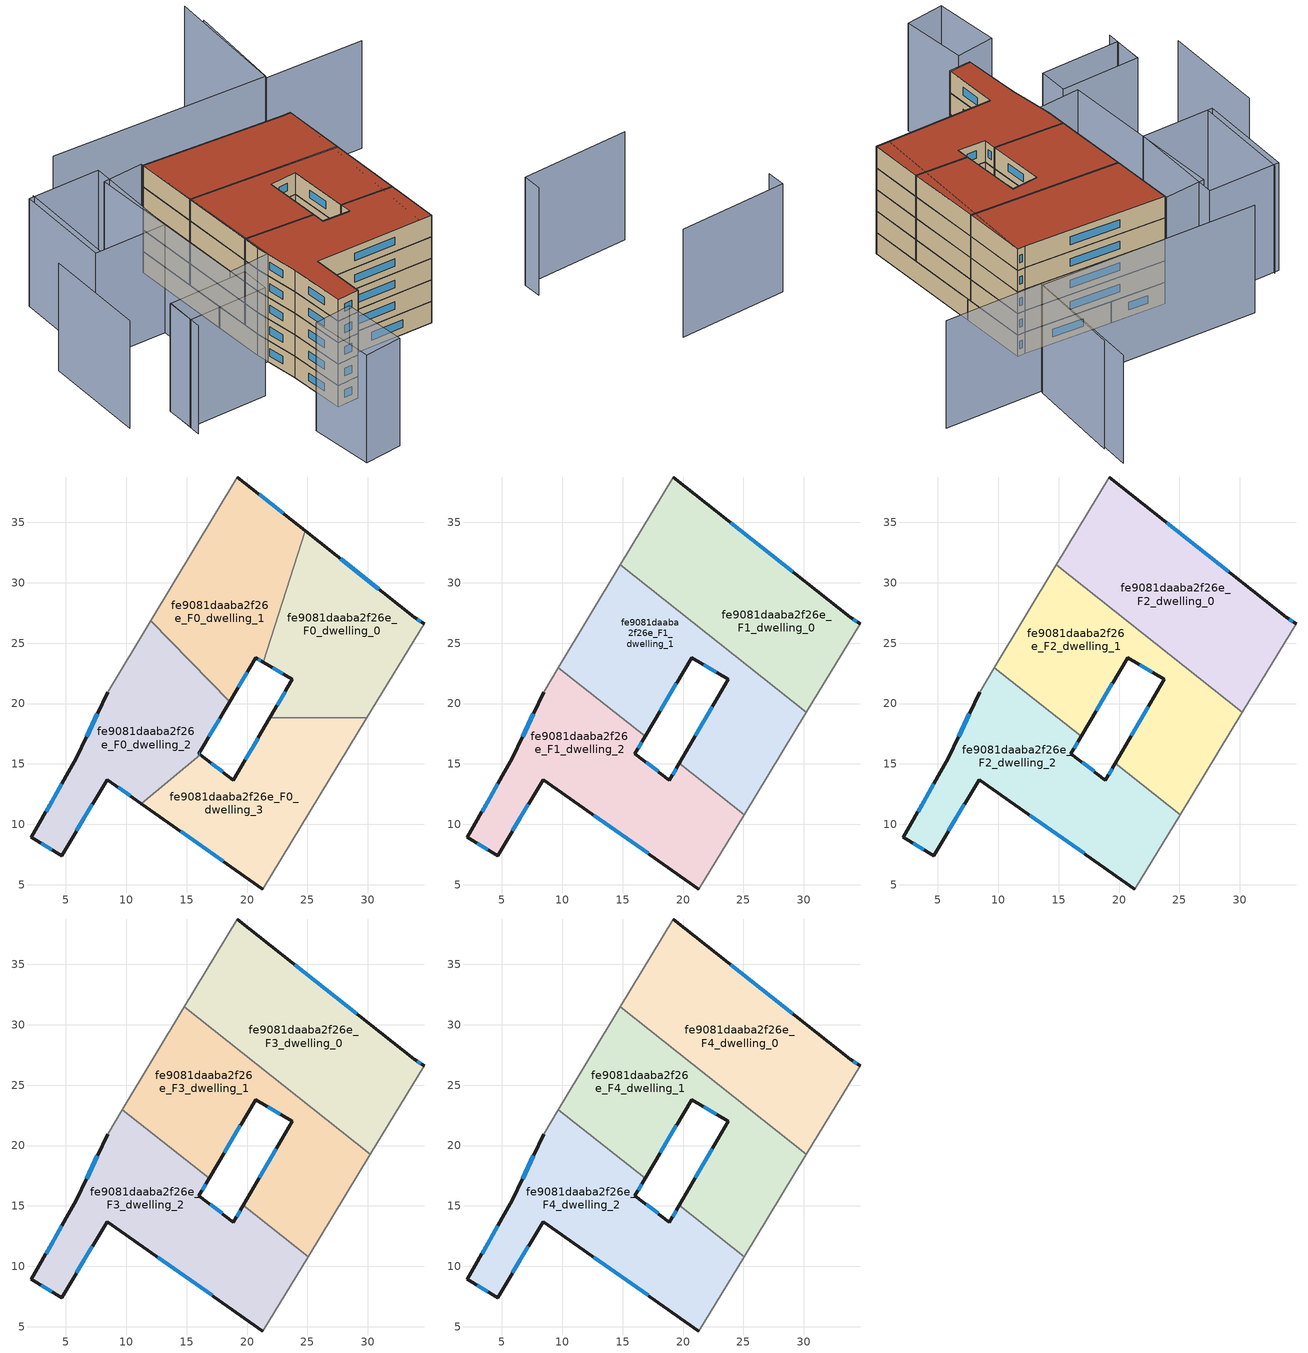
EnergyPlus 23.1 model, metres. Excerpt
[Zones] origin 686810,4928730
fe9081daaba2f26e_F0_dwelling_0
 floor ground (EU_floor_Construction): 29.93,18.82 34.66,26.6 33.84,27.16 24.82,34.31 21.33,23.44 23.76,22.02 21.89,18.82 z0
 wall outside (EU_wall_Construction): 21.89,18.82 23.76,22.02 21.33,23.44 / 24.82,34.31 33.84,27.16 34.66,26.6 z0:3
 wall adiabatic (EU_wall_Construction): 34.66,26.6 29.93,18.82 z0:3
 wall to fe9081daaba2f26e_F0_dwelling_3 (EU_wall_Construction): 29.93,18.82 21.89,18.82 z0:3
 wall to fe9081daaba2f26e_F0_dwelling_1 (EU_wall_Construction): 21.33,23.44 24.82,34.31 z0:3
 window (EU_Window_Construction): 22.5,19.86 23.15,20.98 / 22.97,22.48 22.12,22.98 / 27.75,31.98 30.9,29.48 / 34.11,26.98 34.39,26.78 z0.98:2.02
fe9081daaba2f26e_F0_dwelling_1
 floor ground (EU_floor_Construction): 21.33,23.44 24.82,34.31 19.2,38.76 12.04,26.87 18.56,20.15 20.71,23.8 z0
 wall outside (EU_wall_Construction): 21.33,23.44 20.71,23.8 18.56,20.15 / 19.2,38.76 24.82,34.31 z0:3
 wall adiabatic (EU_wall_Construction): 12.04,26.87 19.2,38.76 z0:3
 wall to fe9081daaba2f26e_F0_dwelling_2 (EU_wall_Construction): 18.56,20.15 12.04,26.87 z0:3
 window (EU_Window_Construction): 21.13,23.55 20.91,23.68 / 20.01,22.61 19.26,21.34 / 21.03,37.31 22.99,35.76 z0.98:2.02
fe9081daaba2f26e_F0_dwelling_2
 floor ground (EU_floor_Construction): 11.25,11.71 16.14,15.75 16.02,15.85 18.56,20.15 12.04,26.87 8.46,20.92 5.87,15.49 2.15,8.92 4.66,7.42 8.42,13.7 z0
 wall outside (EU_wall_Construction): 18.56,20.15 16.02,15.85 16.14,15.75 / 11.25,11.71 8.42,13.7 4.66,7.42 2.15,8.92 5.87,15.49 8.46,20.92 z0:3
 wall adiabatic (EU_wall_Construction): 8.46,20.92 12.04,26.87 z0:3
 wall to fe9081daaba2f26e_F0_dwelling_3 (EU_wall_Construction): 16.14,15.75 11.25,11.71 z0:3
 window (EU_Window_Construction): 17.73,18.75 16.84,17.25 / 16.06,15.82 16.1,15.79 / 10.33,12.36 9.34,13.05 / 7.2,11.66 5.88,9.46 / 3.84,7.91 2.97,8.43 / 3.36,11.06 4.66,13.35 / 6.71,17.25 7.62,19.15 z0.98:2.02
fe9081daaba2f26e_F0_dwelling_3
 floor ground (EU_floor_Construction): 21.32,4.65 29.93,18.82 21.89,18.82 18.88,13.67 16.14,15.75 11.25,11.71 z0
 wall outside (EU_wall_Construction): 16.14,15.75 18.88,13.67 21.89,18.82 / 21.32,4.65 11.25,11.71 z0:3
 wall adiabatic (EU_wall_Construction): 29.93,18.82 21.32,4.65 z0:3
 window (EU_Window_Construction): 17.03,15.08 17.99,14.35 / 19.86,15.34 20.91,17.14 / 18.05,6.95 14.53,9.42 z0.98:2.02
fe9081daaba2f26e_F1_dwelling_0
 floor to fe9081daaba2f26e_F0_dwelling_0 (EU_floor_Construction): 30.22,19.29 34.66,26.6 33.84,27.16 24.82,34.31 22.07,25.74 z3
 floor to fe9081daaba2f26e_F0_dwelling_1 (EU_floor_Construction): 22.07,25.74 24.82,34.31 19.2,38.76 14.81,31.47 z3
 wall outside (EU_wall_Construction): 19.2,38.76 33.84,27.16 34.66,26.6 z3:6
 wall adiabatic (EU_wall_Construction): 14.81,31.47 19.2,38.76 / 34.66,26.6 30.22,19.29 z3:6
 wall to fe9081daaba2f26e_F1_dwelling_1 (EU_wall_Construction): 30.22,19.29 14.81,31.47 z3:6
 window (EU_Window_Construction): 23.96,34.99 29.08,30.93 / 34.11,26.98 34.39,26.78 z3.98:5.02
fe9081daaba2f26e_F1_dwelling_1
 floor to fe9081daaba2f26e_F0_dwelling_0 (EU_floor_Construction): 29.93,18.82 30.22,19.29 22.07,25.74 21.33,23.44 23.76,22.02 21.89,18.82 z3
 floor to fe9081daaba2f26e_F0_dwelling_1 (EU_floor_Construction): 21.33,23.44 22.07,25.74 14.81,31.47 12.04,26.87 18.56,20.15 20.71,23.8 z3
 floor to fe9081daaba2f26e_F0_dwelling_3 (EU_floor_Construction): 25.06,10.8 29.93,18.82 21.89,18.82 19.69,15.05 z3
 floor to fe9081daaba2f26e_F0_dwelling_2 (EU_floor_Construction): 16.86,17.28 18.56,20.15 12.04,26.87 9.69,22.96 z3
 wall outside (EU_wall_Construction): 19.69,15.05 23.76,22.02 20.71,23.8 16.86,17.28 z3:6
 wall adiabatic (EU_wall_Construction): 9.69,22.96 14.81,31.47 / 30.22,19.29 25.06,10.8 z3:6
 wall to fe9081daaba2f26e_F1_dwelling_2 (EU_wall_Construction): 16.86,17.28 9.69,22.96 / 25.06,10.8 19.69,15.05 z3:6
 window (EU_Window_Construction): 21.01,17.32 22.43,19.75 / 22.77,22.6 21.7,23.22 / 19.46,21.68 18.11,19.4 z3.98:5.02
fe9081daaba2f26e_F1_dwelling_2
 floor to fe9081daaba2f26e_F0_dwelling_2 (EU_floor_Construction): 11.25,11.71 16.14,15.75 16.02,15.85 16.86,17.28 9.69,22.96 8.46,20.92 5.87,15.49 2.15,8.92 4.66,7.42 8.42,13.7 z3
 floor to fe9081daaba2f26e_F0_dwelling_3 (EU_floor_Construction): 21.32,4.65 25.06,10.8 19.69,15.05 18.88,13.67 16.14,15.75 11.25,11.71 z3
 wall outside (EU_wall_Construction): 21.32,4.65 8.42,13.7 4.66,7.42 2.15,8.92 5.87,15.49 8.46,20.92 / 16.86,17.28 16.02,15.85 18.88,13.67 19.69,15.05 z3:6
 wall adiabatic (EU_wall_Construction): 25.06,10.8 21.32,4.65 / 8.46,20.92 9.69,22.96 z3:6
 window (EU_Window_Construction): 19.14,14.12 19.42,14.6 / 17.12,7.59 12.61,10.76 / 7.2,11.66 5.88,9.46 / 3.84,7.91 2.97,8.43 / 3.36,11.06 4.66,13.35 / 6.71,17.25 7.62,19.15 / 16.59,16.82 16.29,16.31 / 16.95,15.14 17.95,14.38 z3.98:5.02
fe9081daaba2f26e_F2_dwelling_0
 floor to fe9081daaba2f26e_F1_dwelling_0 (EU_floor_Construction): 30.22,19.29 34.66,26.6 33.84,27.16 19.2,38.76 14.81,31.47 z6
 wall outside (EU_wall_Construction): 19.2,38.76 33.84,27.16 34.66,26.6 z6:9
 wall adiabatic (EU_wall_Construction): 14.81,31.47 19.2,38.76 / 34.66,26.6 30.22,19.29 z6:9
 wall to fe9081daaba2f26e_F2_dwelling_1 (EU_wall_Construction): 30.22,19.29 14.81,31.47 z6:9
 window (EU_Window_Construction): 23.96,34.99 29.08,30.93 / 34.11,26.98 34.39,26.78 z6.98:8.02
fe9081daaba2f26e_F2_dwelling_1
 floor to fe9081daaba2f26e_F1_dwelling_1 (EU_floor_Construction): 25.06,10.8 30.22,19.29 14.81,31.47 9.69,22.96 16.86,17.28 20.71,23.8 23.76,22.02 19.69,15.05 z6
 wall outside (EU_wall_Construction): 19.69,15.05 23.76,22.02 20.71,23.8 16.86,17.28 z6:9
 wall adiabatic (EU_wall_Construction): 9.69,22.96 14.81,31.47 / 30.22,19.29 25.06,10.8 z6:9
 wall to fe9081daaba2f26e_F2_dwelling_2 (EU_wall_Construction): 16.86,17.28 9.69,22.96 / 25.06,10.8 19.69,15.05 z6:9
 window (EU_Window_Construction): 21.01,17.32 22.43,19.75 / 22.77,22.6 21.7,23.22 / 19.46,21.68 18.11,19.4 z6.98:8.02
fe9081daaba2f26e_F2_dwelling_2
 floor to fe9081daaba2f26e_F1_dwelling_2 (EU_floor_Construction): 21.32,4.65 25.06,10.8 19.69,15.05 18.88,13.67 16.02,15.85 16.86,17.28 9.69,22.96 8.46,20.92 5.87,15.49 2.15,8.92 4.66,7.42 8.42,13.7 z6
 wall outside (EU_wall_Construction): 21.32,4.65 8.42,13.7 4.66,7.42 2.15,8.92 5.87,15.49 8.46,20.92 / 16.86,17.28 16.02,15.85 18.88,13.67 19.69,15.05 z6:9
 wall adiabatic (EU_wall_Construction): 25.06,10.8 21.32,4.65 / 8.46,20.92 9.69,22.96 z6:9
 window (EU_Window_Construction): 19.14,14.12 19.42,14.6 / 17.12,7.59 12.61,10.76 / 7.2,11.66 5.88,9.46 / 3.84,7.91 2.97,8.43 / 3.36,11.06 4.66,13.35 / 6.71,17.25 7.62,19.15 / 16.59,16.82 16.29,16.31 / 16.95,15.14 17.95,14.38 z6.98:8.02
fe9081daaba2f26e_F3_dwelling_0
 floor to fe9081daaba2f26e_F2_dwelling_0 (EU_floor_Construction): 30.22,19.29 34.66,26.6 33.84,27.16 19.2,38.76 14.81,31.47 z9
 wall outside (EU_wall_Construction): 19.2,38.76 33.84,27.16 34.66,26.6 z9:12
 wall adiabatic (EU_wall_Construction): 14.81,31.47 19.2,38.76 / 34.66,26.6 30.22,19.29 z9:12
 wall to fe9081daaba2f26e_F3_dwelling_1 (EU_wall_Construction): 30.22,19.29 14.81,31.47 z9:12
 window (EU_Window_Construction): 23.96,34.99 29.08,30.93 / 34.11,26.98 34.39,26.78 z9.98:11.02
fe9081daaba2f26e_F3_dwelling_1
 floor to fe9081daaba2f26e_F2_dwelling_1 (EU_floor_Construction): 25.06,10.8 30.22,19.29 14.81,31.47 9.69,22.96 16.86,17.28 20.71,23.8 23.76,22.02 19.69,15.05 z9
 wall outside (EU_wall_Construction): 19.69,15.05 23.76,22.02 20.71,23.8 16.86,17.28 z9:12
 wall adiabatic (EU_wall_Construction): 9.69,22.96 14.81,31.47 / 30.22,19.29 25.06,10.8 z9:12
 wall to fe9081daaba2f26e_F3_dwelling_2 (EU_wall_Construction): 16.86,17.28 9.69,22.96 / 25.06,10.8 19.69,15.05 z9:12
 window (EU_Window_Construction): 21.01,17.32 22.43,19.75 / 22.77,22.6 21.7,23.22 / 19.46,21.68 18.11,19.4 z9.98:11.02
fe9081daaba2f26e_F3_dwelling_2
 floor to fe9081daaba2f26e_F2_dwelling_2 (EU_floor_Construction): 21.32,4.65 25.06,10.8 19.69,15.05 18.88,13.67 16.02,15.85 16.86,17.28 9.69,22.96 8.46,20.92 5.87,15.49 2.15,8.92 4.66,7.42 8.42,13.7 z9
 wall outside (EU_wall_Construction): 21.32,4.65 8.42,13.7 4.66,7.42 2.15,8.92 5.87,15.49 8.46,20.92 / 16.86,17.28 16.02,15.85 18.88,13.67 19.69,15.05 z9:12
 wall adiabatic (EU_wall_Construction): 25.06,10.8 21.32,4.65 / 8.46,20.92 9.69,22.96 z9:12
 window (EU_Window_Construction): 19.14,14.12 19.42,14.6 / 17.12,7.59 12.61,10.76 / 7.2,11.66 5.88,9.46 / 3.84,7.91 2.97,8.43 / 3.36,11.06 4.66,13.35 / 6.71,17.25 7.62,19.15 / 16.59,16.82 16.29,16.31 / 16.95,15.14 17.95,14.38 z9.98:11.02
fe9081daaba2f26e_F4_dwelling_0
 floor to fe9081daaba2f26e_F3_dwelling_0 (EU_floor_Construction): 30.22,19.29 34.66,26.6 33.84,27.16 19.2,38.76 14.81,31.47 z12
 wall outside (EU_wall_Construction): 19.2,38.76 33.84,27.16 34.66,26.6 z12:15
 wall adiabatic (EU_wall_Construction): 14.81,31.47 19.2,38.76 / 34.66,26.6 30.22,19.29 z12:15
 wall to fe9081daaba2f26e_F4_dwelling_1 (EU_wall_Construction): 30.22,19.29 14.81,31.47 z12:15
 window (EU_Window_Construction): 23.96,34.99 29.08,30.93 / 34.11,26.98 34.39,26.78 z12.98:14.02
 roof outside (EU_roof_Construction): 33.84,27.16 34.66,26.6 30.22,19.29 14.81,31.47 19.2,38.76 z15
fe9081daaba2f26e_F4_dwelling_1
 floor to fe9081daaba2f26e_F3_dwelling_1 (EU_floor_Construction): 25.06,10.8 30.22,19.29 14.81,31.47 9.69,22.96 16.86,17.28 20.71,23.8 23.76,22.02 19.69,15.05 z12
 wall outside (EU_wall_Construction): 19.69,15.05 23.76,22.02 20.71,23.8 16.86,17.28 z12:15
 wall adiabatic (EU_wall_Construction): 9.69,22.96 14.81,31.47 / 30.22,19.29 25.06,10.8 z12:15
 wall to fe9081daaba2f26e_F4_dwelling_2 (EU_wall_Construction): 16.86,17.28 9.69,22.96 / 25.06,10.8 19.69,15.05 z12:15
 window (EU_Window_Construction): 21.01,17.32 22.43,19.75 / 22.77,22.6 21.7,23.22 / 19.46,21.68 18.11,19.4 z12.98:14.02
 roof outside (EU_roof_Construction): 23.76,22.02 20.71,23.8 16.86,17.28 9.69,22.96 14.81,31.47 30.22,19.29 25.06,10.8 19.69,15.05 z15
fe9081daaba2f26e_F4_dwelling_2
 floor to fe9081daaba2f26e_F3_dwelling_2 (EU_floor_Construction): 21.32,4.65 25.06,10.8 19.69,15.05 18.88,13.67 16.02,15.85 16.86,17.28 9.69,22.96 8.46,20.92 5.87,15.49 2.15,8.92 4.66,7.42 8.42,13.7 z12
 wall outside (EU_wall_Construction): 21.32,4.65 8.42,13.7 4.66,7.42 2.15,8.92 5.87,15.49 8.46,20.92 / 16.86,17.28 16.02,15.85 18.88,13.67 19.69,15.05 z12:15
 wall adiabatic (EU_wall_Construction): 25.06,10.8 21.32,4.65 / 8.46,20.92 9.69,22.96 z12:15
 window (EU_Window_Construction): 19.14,14.12 19.42,14.6 / 17.12,7.59 12.61,10.76 / 7.2,11.66 5.88,9.46 / 3.84,7.91 2.97,8.43 / 3.36,11.06 4.66,13.35 / 6.71,17.25 7.62,19.15 / 16.59,16.82 16.29,16.31 / 16.95,15.14 17.95,14.38 z12.98:14.02
 roof outside (EU_roof_Construction): 19.69,15.05 25.06,10.8 21.32,4.65 8.42,13.7 4.66,7.42 2.15,8.92 5.87,15.49 8.46,20.92 9.69,22.96 16.86,17.28 16.02,15.85 18.88,13.67 z15
shading: -5.05,26.49 -8.1,22.01 / 50.52,23.79 40.05,31.45 / 40.05,31.45 49.97,45 / 48.07,42.01 40.28,31.65 / 40.28,31.65 17.33,48.91 / -2.07,41.08 -9.83,29.71 / 9.28,48.37 1.75,37.47 / 30.54,-4.89 31.85,-2.76 / 31.85,-2.76 44.1,-10.3 / 19.92,5.63 34.66,26.6 / 1.53,7.31 -2.47,-0.22 / -2.47,-0.22 -6.92,2.15 / -6.92,2.15 -2.92,9.67 / -2.92,9.67 1.53,7.31 / 1.47,17.49 -7.24,23.28 / -7.24,23.28 -5.09,26.51 / -5.09,26.51 3.62,20.72 / 3.62,20.72 1.47,17.49 / 19.33,38.97 7.78,19.51 / 7.78,19.51 3.08,22.29 / 3.08,22.29 14.63,41.76 / 14.63,41.76 19.33,38.97 / 9.08,32.4 1.2,37.85 / 1.2,37.85 8.62,48.57 / 8.62,48.57 16.5,43.12 / 16.5,43.12 9.08,32.4 z0:15
[Building]
EU S2 Campaign: North Axis=0; Terrain=City; Solar Distribution=FullExterior
[Site:Location]
Bologna: Latitude=44.5; Longitude=11.25; Time Zone=1; Elevation=37
[SizingPeriod:WeatherFileDays]
AnnualSizingPeriod: Begin Month=1; Begin Day of Month=1; End Month=12; End Day of Month=31; Day of Week for Start Day=Monday; Use Weather File Daylight Saving Period=No; Use Weather File Rain and Snow Indicators=No
[MATERIAL]
EU_InternalMass_Material: Roughness=MediumRough; Thickness=0.1; Conductivity=1; Density=1800; Specific Heat=900; Thermal Absorptance=0.9; Solar Absorptance=0.7; Visible Absorptance=0.7
[MATERIAL:NOMASS] Roughness=MediumRough; Thermal Absorptance=0.9; Solar Absorptance=0.7; Visible Absorptance=0.7
Name | Thermal Resistance
EU_wall_NoMass | 0.905828
EU_roof_NoMass | 0.37593
EU_floor_NoMass | 0.67114
[WINDOWMATERIAL:SIMPLEGLAZINGSYSTEM]
EU_Window_SimpleGlazing: UFactor=4.52486; Solar Heat Gain Coefficient=0.85; Visible Transmittance=0.85
[CONSTRUCTION]
EU_wall_Construction: EU_wall_NoMass
EU_roof_Construction: EU_roof_NoMass
EU_floor_Construction: EU_floor_NoMass
EU_InternalMass_Construction: EU_InternalMass_Material
EU_Window_Construction: EU_Window_SimpleGlazing
[ZONE] Type=1; Multiplier=1; Ceiling Height=autocalculate; Floor Area=autocalculate; Part of Total Floor Area=Yes
Name | Volume
fe9081daaba2f26e_F0_dwelling_0 | 372.788
fe9081daaba2f26e_F1_dwelling_0 | 497.023
fe9081daaba2f26e_F2_dwelling_0; fe9081daaba2f26e_F3_dwelling_0; fe9081daaba2f26e_F4_dwelling_0 | 497.024
fe9081daaba2f26e_F0_dwelling_1 | 372.768
fe9081daaba2f26e_F1_dwelling_1 | 497.006
fe9081daaba2f26e_F2_dwelling_1; fe9081daaba2f26e_F3_dwelling_1; fe9081daaba2f26e_F4_dwelling_1 | 497.033
fe9081daaba2f26e_F0_dwelling_2 | 372.756
fe9081daaba2f26e_F1_dwelling_2 | 497.027
fe9081daaba2f26e_F2_dwelling_2; fe9081daaba2f26e_F3_dwelling_2; fe9081daaba2f26e_F4_dwelling_2 | 497.044
fe9081daaba2f26e_F0_dwelling_3 | 372.762
[INTERNALMASS] Construction=EU_InternalMass_Construction
Name | Zone or ZoneList | Surface Area
fe9081daaba2f26e_F0_dwelling_0_EU_InternalMass | fe9081daaba2f26e_F0_dwelling_0 | 124.262
fe9081daaba2f26e_F0_dwelling_1_EU_InternalMass | fe9081daaba2f26e_F0_dwelling_1 | 124.256
fe9081daaba2f26e_F0_dwelling_2_EU_InternalMass | fe9081daaba2f26e_F0_dwelling_2 | 124.252
fe9081daaba2f26e_F0_dwelling_3_EU_InternalMass | fe9081daaba2f26e_F0_dwelling_3 | 124.254
fe9081daaba2f26e_F1_dwelling_0_EU_InternalMass | fe9081daaba2f26e_F1_dwelling_0 | 165.675
fe9081daaba2f26e_F1_dwelling_1_EU_InternalMass | fe9081daaba2f26e_F1_dwelling_1 | 165.678
fe9081daaba2f26e_F1_dwelling_2_EU_InternalMass | fe9081daaba2f26e_F1_dwelling_2 | 165.681
fe9081daaba2f26e_F2_dwelling_0_EU_InternalMass | fe9081daaba2f26e_F2_dwelling_0 | 165.675
fe9081daaba2f26e_F2_dwelling_1_EU_InternalMass | fe9081daaba2f26e_F2_dwelling_1 | 165.678
fe9081daaba2f26e_F2_dwelling_2_EU_InternalMass | fe9081daaba2f26e_F2_dwelling_2 | 165.681
fe9081daaba2f26e_F3_dwelling_0_EU_InternalMass | fe9081daaba2f26e_F3_dwelling_0 | 165.675
fe9081daaba2f26e_F3_dwelling_1_EU_InternalMass | fe9081daaba2f26e_F3_dwelling_1 | 165.678
fe9081daaba2f26e_F3_dwelling_2_EU_InternalMass | fe9081daaba2f26e_F3_dwelling_2 | 165.681
fe9081daaba2f26e_F4_dwelling_0_EU_InternalMass | fe9081daaba2f26e_F4_dwelling_0 | 165.675
fe9081daaba2f26e_F4_dwelling_1_EU_InternalMass | fe9081daaba2f26e_F4_dwelling_1 | 165.678
fe9081daaba2f26e_F4_dwelling_2_EU_InternalMass | fe9081daaba2f26e_F4_dwelling_2 | 165.681
[OTHEREQUIPMENT] Fuel Type=Electricity; Design Level Calculation Method=Watts/Area; Power per Zone Floor Area=1; Fraction Latent=0; Fraction Radiant=0; Fraction Lost=0; Carbon Dioxide Generation Rate=0; EndUse Subcategory=EU_Step8_InternalGains
Name | Zone or ZoneList or Space or SpaceList | Schedule
EU_Step8_InternalGain_fe9081daaba2f26e_F0_dwelling_0_f000 | fe9081daaba2f26e_F0_dwelling_0 | EU_Step8_GainSchedule_fe9081daaba2f26e_F0_dwelling_0_f000
EU_Step8_InternalGain_fe9081daaba2f26e_F0_dwelling_1_f000 | fe9081daaba2f26e_F0_dwelling_1 | EU_Step8_GainSchedule_fe9081daaba2f26e_F0_dwelling_1_f000
EU_Step8_InternalGain_fe9081daaba2f26e_F0_dwelling_2_f000 | fe9081daaba2f26e_F0_dwelling_2 | EU_Step8_GainSchedule_fe9081daaba2f26e_F0_dwelling_2_f000
EU_Step8_InternalGain_fe9081daaba2f26e_F0_dwelling_3_f000 | fe9081daaba2f26e_F0_dwelling_3 | EU_Step8_GainSchedule_fe9081daaba2f26e_F0_dwelling_3_f000
EU_Step8_InternalGain_fe9081daaba2f26e_F1_dwelling_0_f000 | fe9081daaba2f26e_F1_dwelling_0 | EU_Step8_GainSchedule_fe9081daaba2f26e_F1_dwelling_0_f000
EU_Step8_InternalGain_fe9081daaba2f26e_F1_dwelling_1_f000 | fe9081daaba2f26e_F1_dwelling_1 | EU_Step8_GainSchedule_fe9081daaba2f26e_F1_dwelling_1_f000
EU_Step8_InternalGain_fe9081daaba2f26e_F1_dwelling_2_f000 | fe9081daaba2f26e_F1_dwelling_2 | EU_Step8_GainSchedule_fe9081daaba2f26e_F1_dwelling_2_f000
EU_Step8_InternalGain_fe9081daaba2f26e_F2_dwelling_0_f000 | fe9081daaba2f26e_F2_dwelling_0 | EU_Step8_GainSchedule_fe9081daaba2f26e_F2_dwelling_0_f000
EU_Step8_InternalGain_fe9081daaba2f26e_F2_dwelling_1_f000 | fe9081daaba2f26e_F2_dwelling_1 | EU_Step8_GainSchedule_fe9081daaba2f26e_F2_dwelling_1_f000
EU_Step8_InternalGain_fe9081daaba2f26e_F2_dwelling_2_f000 | fe9081daaba2f26e_F2_dwelling_2 | EU_Step8_GainSchedule_fe9081daaba2f26e_F2_dwelling_2_f000
EU_Step8_InternalGain_fe9081daaba2f26e_F3_dwelling_0_f000 | fe9081daaba2f26e_F3_dwelling_0 | EU_Step8_GainSchedule_fe9081daaba2f26e_F3_dwelling_0_f000
EU_Step8_InternalGain_fe9081daaba2f26e_F3_dwelling_1_f000 | fe9081daaba2f26e_F3_dwelling_1 | EU_Step8_GainSchedule_fe9081daaba2f26e_F3_dwelling_1_f000
EU_Step8_InternalGain_fe9081daaba2f26e_F3_dwelling_2_f000 | fe9081daaba2f26e_F3_dwelling_2 | EU_Step8_GainSchedule_fe9081daaba2f26e_F3_dwelling_2_f000
EU_Step8_InternalGain_fe9081daaba2f26e_F4_dwelling_0_f000 | fe9081daaba2f26e_F4_dwelling_0 | EU_Step8_GainSchedule_fe9081daaba2f26e_F4_dwelling_0_f000
EU_Step8_InternalGain_fe9081daaba2f26e_F4_dwelling_1_f000 | fe9081daaba2f26e_F4_dwelling_1 | EU_Step8_GainSchedule_fe9081daaba2f26e_F4_dwelling_1_f000
EU_Step8_InternalGain_fe9081daaba2f26e_F4_dwelling_2_f000 | fe9081daaba2f26e_F4_dwelling_2 | EU_Step8_GainSchedule_fe9081daaba2f26e_F4_dwelling_2_f000
[ZONEVENTILATION:DESIGNFLOWRATE] Schedule=EU_AlwaysOn; Design Flow Rate Calculation Method=AirChanges/Hour; Air Changes per Hour=0.73129; Ventilation Type=Natural; Fan Pressure Rise=0; Fan Total Efficiency=1; Constant Term Coefficient=1; Temperature Term Coefficient=0; Velocity Term Coefficient=0; Velocity Squared Term Coefficient=0; Minimum Indoor Temperature=-100; Maximum Indoor Temperature=100; Delta Temperature=-100; Minimum Outdoor Temperature=-100; Maximum Outdoor Temperature=100; Maximum Wind Speed=40
Name | Zone or ZoneList or Space or SpaceList
EU_ConstantAir_fe9081daaba2f26e_F0_dwelling_0 | fe9081daaba2f26e_F0_dwelling_0
EU_ConstantAir_fe9081daaba2f26e_F0_dwelling_1 | fe9081daaba2f26e_F0_dwelling_1
EU_ConstantAir_fe9081daaba2f26e_F0_dwelling_2 | fe9081daaba2f26e_F0_dwelling_2
EU_ConstantAir_fe9081daaba2f26e_F0_dwelling_3 | fe9081daaba2f26e_F0_dwelling_3
EU_ConstantAir_fe9081daaba2f26e_F1_dwelling_0 | fe9081daaba2f26e_F1_dwelling_0
EU_ConstantAir_fe9081daaba2f26e_F1_dwelling_1 | fe9081daaba2f26e_F1_dwelling_1
EU_ConstantAir_fe9081daaba2f26e_F1_dwelling_2 | fe9081daaba2f26e_F1_dwelling_2
EU_ConstantAir_fe9081daaba2f26e_F2_dwelling_0 | fe9081daaba2f26e_F2_dwelling_0
EU_ConstantAir_fe9081daaba2f26e_F2_dwelling_1 | fe9081daaba2f26e_F2_dwelling_1
EU_ConstantAir_fe9081daaba2f26e_F2_dwelling_2 | fe9081daaba2f26e_F2_dwelling_2
EU_ConstantAir_fe9081daaba2f26e_F3_dwelling_0 | fe9081daaba2f26e_F3_dwelling_0
EU_ConstantAir_fe9081daaba2f26e_F3_dwelling_1 | fe9081daaba2f26e_F3_dwelling_1
EU_ConstantAir_fe9081daaba2f26e_F3_dwelling_2 | fe9081daaba2f26e_F3_dwelling_2
EU_ConstantAir_fe9081daaba2f26e_F4_dwelling_0 | fe9081daaba2f26e_F4_dwelling_0
EU_ConstantAir_fe9081daaba2f26e_F4_dwelling_1 | fe9081daaba2f26e_F4_dwelling_1
EU_ConstantAir_fe9081daaba2f26e_F4_dwelling_2 | fe9081daaba2f26e_F4_dwelling_2
[HVACTEMPLATE:THERMOSTAT] Constant Heating Setpoint=20; Constant Cooling Setpoint=50
EU_HeatOnly_fe9081daaba2f26e_F0_dwelling_0; EU_HeatOnly_fe9081daaba2f26e_F0_dwelling_1; EU_HeatOnly_fe9081daaba2f26e_F0_dwelling_2; EU_HeatOnly_fe9081daaba2f26e_F0_dwelling_3; EU_HeatOnly_fe9081daaba2f26e_F1_dwelling_0; EU_HeatOnly_fe9081daaba2f26e_F1_dwelling_1; EU_HeatOnly_fe9081daaba2f26e_F1_dwelling_2; EU_HeatOnly_fe9081daaba2f26e_F2_dwelling_0; EU_HeatOnly_fe9081daaba2f26e_F2_dwelling_1; EU_HeatOnly_fe9081daaba2f26e_F2_dwelling_2; EU_HeatOnly_fe9081daaba2f26e_F3_dwelling_0; EU_HeatOnly_fe9081daaba2f26e_F3_dwelling_1; EU_HeatOnly_fe9081daaba2f26e_F3_dwelling_2; EU_HeatOnly_fe9081daaba2f26e_F4_dwelling_0; EU_HeatOnly_fe9081daaba2f26e_F4_dwelling_1; EU_HeatOnly_fe9081daaba2f26e_F4_dwelling_2
[HVACTEMPLATE:ZONE:IDEALLOADSAIRSYSTEM] System Availability Schedule=EU_AlwaysOn; Maximum Heating Supply Air Temperature=50; Minimum Cooling Supply Air Temperature=13; Maximum Heating Supply Air Humidity Ratio=0.0156; Minimum Cooling Supply Air Humidity Ratio=0.0077; Heating Limit=NoLimit; Cooling Limit=NoLimit; Heating Availability Schedule=EU_AlwaysOn; Cooling Availability Schedule=EU_CoolingOff; Dehumidification Control Type=ConstantSensibleHeatRatio; Cooling Sensible Heat Ratio=0.7; Dehumidification Setpoint=60; Humidification Control Type=None; Humidification Setpoint=30; Outdoor Air Method=None; Outdoor Air Flow Rate per Person=0.00944; Outdoor Air Flow Rate per Zone Floor Area=0; Outdoor Air Flow Rate per Zone=0; Demand Controlled Ventilation Type=None; Outdoor Air Economizer Type=NoEconomizer; Heat Recovery Type=None; Sensible Heat Recovery Effectiveness=0.7; Latent Heat Recovery Effectiveness=0.65
Name | Template Thermostat
fe9081daaba2f26e_F0_dwelling_0 | EU_HeatOnly_fe9081daaba2f26e_F0_dwelling_0
fe9081daaba2f26e_F0_dwelling_1 | EU_HeatOnly_fe9081daaba2f26e_F0_dwelling_1
fe9081daaba2f26e_F0_dwelling_2 | EU_HeatOnly_fe9081daaba2f26e_F0_dwelling_2
fe9081daaba2f26e_F0_dwelling_3 | EU_HeatOnly_fe9081daaba2f26e_F0_dwelling_3
fe9081daaba2f26e_F1_dwelling_0 | EU_HeatOnly_fe9081daaba2f26e_F1_dwelling_0
fe9081daaba2f26e_F1_dwelling_1 | EU_HeatOnly_fe9081daaba2f26e_F1_dwelling_1
fe9081daaba2f26e_F1_dwelling_2 | EU_HeatOnly_fe9081daaba2f26e_F1_dwelling_2
fe9081daaba2f26e_F2_dwelling_0 | EU_HeatOnly_fe9081daaba2f26e_F2_dwelling_0
fe9081daaba2f26e_F2_dwelling_1 | EU_HeatOnly_fe9081daaba2f26e_F2_dwelling_1
fe9081daaba2f26e_F2_dwelling_2 | EU_HeatOnly_fe9081daaba2f26e_F2_dwelling_2
fe9081daaba2f26e_F3_dwelling_0 | EU_HeatOnly_fe9081daaba2f26e_F3_dwelling_0
fe9081daaba2f26e_F3_dwelling_1 | EU_HeatOnly_fe9081daaba2f26e_F3_dwelling_1
fe9081daaba2f26e_F3_dwelling_2 | EU_HeatOnly_fe9081daaba2f26e_F3_dwelling_2
fe9081daaba2f26e_F4_dwelling_0 | EU_HeatOnly_fe9081daaba2f26e_F4_dwelling_0
fe9081daaba2f26e_F4_dwelling_1 | EU_HeatOnly_fe9081daaba2f26e_F4_dwelling_1
fe9081daaba2f26e_F4_dwelling_2 | EU_HeatOnly_fe9081daaba2f26e_F4_dwelling_2
[SIZING:ZONE] Zone Cooling Design Supply Air Temperature Input Method=SupplyAirTemperature; Zone Cooling Design Supply Air Temperature=13; Zone Heating Design Supply Air Temperature Input Method=SupplyAirTemperature; Zone Heating Design Supply Air Temperature=50; Zone Cooling Design Supply Air Humidity Ratio=0.008; Zone Heating Design Supply Air Humidity Ratio=0.008; Cooling Design Air Flow Method=DesignDay; Cooling Design Air Flow Rate=0; Cooling Minimum Air Flow per Zone Floor Area=0.000762; Cooling Minimum Air Flow=0; Cooling Minimum Air Flow Fraction=0.2; Heating Design Air Flow Method=DesignDay; Heating Design Air Flow Rate=0; Heating Maximum Air Flow per Zone Floor Area=0.002032; Heating Maximum Air Flow=0.141576; Heating Maximum Air Flow Fraction=0.3; Account for Dedicated Outdoor Air System=No; Dedicated Outdoor Air System Control Strategy=NeutralSupplyAir; Dedicated Outdoor Air Low Setpoint Temperature for Design=autosize; Dedicated Outdoor Air High Setpoint Temperature for Design=autosize; Zone Load Sizing Method=Sensible Load Only No Latent Load; Zone Latent Cooling Design Supply Air Humidity Ratio Input Method=HumidityRatioDifference; Zone Cooling Design Supply Air Humidity Ratio Difference=0.005; Zone Latent Heating Design Supply Air Humidity Ratio Input Method=HumidityRatioDifference; Zone Humidification Design Supply Air Humidity Ratio Difference=0.005
fe9081daaba2f26e_F0_dwelling_0; fe9081daaba2f26e_F0_dwelling_1; fe9081daaba2f26e_F0_dwelling_2; fe9081daaba2f26e_F0_dwelling_3; fe9081daaba2f26e_F1_dwelling_0; fe9081daaba2f26e_F1_dwelling_1; fe9081daaba2f26e_F1_dwelling_2; fe9081daaba2f26e_F2_dwelling_0; fe9081daaba2f26e_F2_dwelling_1; fe9081daaba2f26e_F2_dwelling_2; fe9081daaba2f26e_F3_dwelling_0; fe9081daaba2f26e_F3_dwelling_1; fe9081daaba2f26e_F3_dwelling_2; fe9081daaba2f26e_F4_dwelling_0; fe9081daaba2f26e_F4_dwelling_1; fe9081daaba2f26e_F4_dwelling_2
[SCHEDULE:CONSTANT]
Name | Hourly Value
EU_AlwaysOn | 1
EU_CoolingOff | 0
[SCHEDULE:FILE] Column Number=1; Rows to Skip at Top=0; Number of Hours of Data=8760; Column Separator=Comma; Interpolate to Timestep=No; Minutes per Item=60; Adjust Schedule for Daylight Savings=Yes
Name | File
EU_Step8_GainSchedule_fe9081daaba2f26e_F0_dwelling_0_f000 | ../../schedules/fe9081daaba2f26e/fe9081daaba2f26e_F0_dwelling_0_f000_gain.csv
EU_Step8_GainSchedule_fe9081daaba2f26e_F0_dwelling_1_f000 | ../../schedules/fe9081daaba2f26e/fe9081daaba2f26e_F0_dwelling_1_f000_gain.csv
EU_Step8_GainSchedule_fe9081daaba2f26e_F0_dwelling_2_f000 | ../../schedules/fe9081daaba2f26e/fe9081daaba2f26e_F0_dwelling_2_f000_gain.csv
EU_Step8_GainSchedule_fe9081daaba2f26e_F0_dwelling_3_f000 | ../../schedules/fe9081daaba2f26e/fe9081daaba2f26e_F0_dwelling_3_f000_gain.csv
EU_Step8_GainSchedule_fe9081daaba2f26e_F1_dwelling_0_f000 | ../../schedules/fe9081daaba2f26e/fe9081daaba2f26e_F1_dwelling_0_f000_gain.csv
EU_Step8_GainSchedule_fe9081daaba2f26e_F1_dwelling_1_f000 | ../../schedules/fe9081daaba2f26e/fe9081daaba2f26e_F1_dwelling_1_f000_gain.csv
EU_Step8_GainSchedule_fe9081daaba2f26e_F1_dwelling_2_f000 | ../../schedules/fe9081daaba2f26e/fe9081daaba2f26e_F1_dwelling_2_f000_gain.csv
EU_Step8_GainSchedule_fe9081daaba2f26e_F2_dwelling_0_f000 | ../../schedules/fe9081daaba2f26e/fe9081daaba2f26e_F2_dwelling_0_f000_gain.csv
EU_Step8_GainSchedule_fe9081daaba2f26e_F2_dwelling_1_f000 | ../../schedules/fe9081daaba2f26e/fe9081daaba2f26e_F2_dwelling_1_f000_gain.csv
EU_Step8_GainSchedule_fe9081daaba2f26e_F2_dwelling_2_f000 | ../../schedules/fe9081daaba2f26e/fe9081daaba2f26e_F2_dwelling_2_f000_gain.csv
EU_Step8_GainSchedule_fe9081daaba2f26e_F3_dwelling_0_f000 | ../../schedules/fe9081daaba2f26e/fe9081daaba2f26e_F3_dwelling_0_f000_gain.csv
EU_Step8_GainSchedule_fe9081daaba2f26e_F3_dwelling_1_f000 | ../../schedules/fe9081daaba2f26e/fe9081daaba2f26e_F3_dwelling_1_f000_gain.csv
EU_Step8_GainSchedule_fe9081daaba2f26e_F3_dwelling_2_f000 | ../../schedules/fe9081daaba2f26e/fe9081daaba2f26e_F3_dwelling_2_f000_gain.csv
EU_Step8_GainSchedule_fe9081daaba2f26e_F4_dwelling_0_f000 | ../../schedules/fe9081daaba2f26e/fe9081daaba2f26e_F4_dwelling_0_f000_gain.csv
EU_Step8_GainSchedule_fe9081daaba2f26e_F4_dwelling_1_f000 | ../../schedules/fe9081daaba2f26e/fe9081daaba2f26e_F4_dwelling_1_f000_gain.csv
EU_Step8_GainSchedule_fe9081daaba2f26e_F4_dwelling_2_f000 | ../../schedules/fe9081daaba2f26e/fe9081daaba2f26e_F4_dwelling_2_f000_gain.csv
